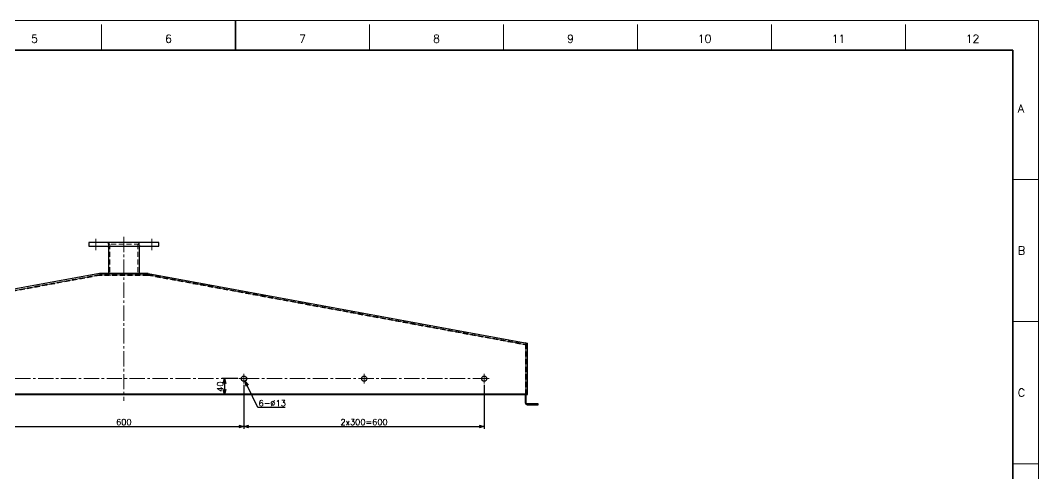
# Model space of a CAD drawing. Header units: millimetres. Extents: x 0 to 4141, y -24 to 2915.
# Drawn here: x 1598 to 4141, y 1782 to 2915 of the extents above; entities that cross this region are included whole.
import ezdxf
from ezdxf.enums import TextEntityAlignment as Align

# ---------------------------------------------------------------- set-up
doc = ezdxf.new("R2010")
doc.units = ezdxf.units.MM
doc.header["$LTSCALE"] = 2
doc.header["$PDMODE"] = 99
doc.header["$PDSIZE"] = 1
doc.linetypes.add('CENTER2', pattern=[28.575, 19.05, -3.175, 3.175, -3.175])
doc.linetypes.add('HIDDEN', pattern=[9.525, 6.35, -3.175])
for name, color, linetype, lineweight in [('04_HIDDEN', 2, 'HIDDEN', 13), ('05_CENTER', 4, 'CENTER2', 13), ('08_DIM', 3, 'Continuous', 13), ('90_FRAME', 5, 'Continuous', 35)]:
    doc.layers.add(name, color=color, linetype=linetype, lineweight=lineweight)
doc.layers.add('10_DRAFT', color=8, linetype='Continuous', lineweight=0, plot=False)
doc.layers.add('91_BLANK', color=5, linetype='Continuous', lineweight=0, plot=False)
doc.styles.add('KSS_TXT', font='txt.shx', dxfattribs={"bigfont": 'extfont2.shx'})
doc.dimstyles.new('KSS_DIM', dxfattribs={"dimscale": 5, "dimtxt": 3, "dimasz": 2.5, "dimexe": 1.25, "dimexo": 0.625, "dimtad": 1, "dimdsep": 46, "dimtxsty": 'KSS_TXT', "dimblk": 'OPEN30', "dimcen": 0, "dimazin": 2, "dimtfac": 0.75, "dimtmove": 0, "dimatfit": 3, "dimldrblk": 'OPEN30', "dimfxl": 1.25, "dimtolj": 1, "dimarcsym": 0})
doc.dimstyles.new('KSS_DIM$3', dxfattribs={"dimscale": 5, "dimtxt": 3, "dimasz": 2.5, "dimexe": 1.25, "dimexo": 0.625, "dimtad": 1, "dimtih": 1, "dimtoh": 1, "dimdsep": 46, "dimtxsty": 'KSS_TXT', "dimblk": 'OPEN30', "dimcen": 0, "dimazin": 2, "dimtfac": 0.75, "dimtofl": 0, "dimtmove": 0, "dimatfit": 3, "dimldrblk": 'OPEN30', "dimfxl": 1.25, "dimtolj": 1, "dimarcsym": 0})

# ---------------------------------------------------------------- blocks, each defined once
blk = doc.blocks.new('_Open30')
at = {"color": 0, "linetype": 'ByBlock', "lineweight": -2}
for p, q in [((-1, 0.27), (0, 0)), ((0, 0), (-1, -0.27)), ((0, 0), (-1, 0))]:
    blk.add_line(p, q, dxfattribs=at)
blk = doc.blocks.new('*D176')
at = {"layer": '08_DIM', "color": 0, "lineweight": -2, "transparency": 16777216}
for p, q in [((1556.2, 2004.4), (1556.2, 1894.1)), ((2156.2, 2004.4), (2156.2, 1894.1)), ((1568.7, 1900.4), (2143.7, 1900.4))]:
    blk.add_line(p, q, dxfattribs=at)
at = {"layer": 'Defpoints', "color": 0, "transparency": 16777216}
for p in [(1556.2, 2007.5), (2156.2, 2007.5), (2156.2, 1900.4)]:
    blk.add_point(p, dxfattribs=at)
at = {"layer": '08_DIM', "color": 0, "lineweight": -2, "transparency": 16777216, "xscale": 12.5, "yscale": 12.5, "zscale": 12.5, "rotation": 180}
blk.add_blockref('_Open30', (1556.2, 1900.4), dxfattribs=at)
at = {"layer": '08_DIM', "color": 0, "lineweight": -2, "transparency": 16777216, "xscale": 12.5, "yscale": 12.5, "zscale": 12.5}
blk.add_blockref('_Open30', (2156.2, 1900.4), dxfattribs=at)
at = {"layer": '08_DIM', "color": 0, "transparency": 16777216, "insert": (1856.2, 1911), "char_height": 15, "attachment_point": 5, "style": 'KSS_TXT'}
blk.add_mtext('\\A1;600', dxfattribs=at)
blk = doc.blocks.new('*D177')
at = {"layer": '08_DIM', "color": 0, "lineweight": -2, "transparency": 16777216}
for p, q in [((2156.2, 2004.4), (2156.2, 1894.1)), ((2756.2, 2004.4), (2756.2, 1894.1)), ((2168.7, 1900.4), (2743.7, 1900.4))]:
    blk.add_line(p, q, dxfattribs=at)
at = {"layer": 'Defpoints', "color": 0, "transparency": 16777216}
for p in [(2156.2, 2007.5), (2756.2, 2007.5), (2756.2, 1900.4)]:
    blk.add_point(p, dxfattribs=at)
at = {"layer": '08_DIM', "color": 0, "lineweight": -2, "transparency": 16777216, "xscale": 12.5, "yscale": 12.5, "zscale": 12.5, "rotation": 180}
blk.add_blockref('_Open30', (2156.2, 1900.4), dxfattribs=at)
at = {"layer": '08_DIM', "color": 0, "lineweight": -2, "transparency": 16777216, "xscale": 12.5, "yscale": 12.5, "zscale": 12.5}
blk.add_blockref('_Open30', (2756.2, 1900.4), dxfattribs=at)
at = {"layer": '08_DIM', "color": 0, "transparency": 16777216, "insert": (2456.2, 1911), "char_height": 15, "attachment_point": 5, "style": 'KSS_TXT'}
blk.add_mtext('\\A1;2x300=600', dxfattribs=at)
blk = doc.blocks.new('*D179')
at = {"layer": '08_DIM', "color": 0, "lineweight": -2, "transparency": 16777216}
for p, q in [((2141.1, 2019.6), (2101.1, 2019.6)), ((2107.3, 2007.1), (2107.3, 1992.1)), ((2141.1, 1979.6), (2101.1, 1979.6))]:
    blk.add_line(p, q, dxfattribs=at)
at = {"layer": 'Defpoints', "color": 0, "transparency": 16777216}
for p in [(2144.2, 2019.6), (2107.3, 1979.6), (2144.2, 1979.6)]:
    blk.add_point(p, dxfattribs=at)
at = {"layer": '08_DIM', "color": 0, "lineweight": -2, "transparency": 16777216, "xscale": 12.5, "yscale": 12.5, "zscale": 12.5}
for p, rotation in [((2107.3, 2019.6), 90), ((2107.3, 1979.6), 270)]:
    blk.add_blockref('_Open30', p, dxfattribs=dict(at, rotation=rotation))
at = {"layer": '08_DIM', "color": 0, "transparency": 16777216, "insert": (2096.7, 1999.6), "char_height": 15, "attachment_point": 5, "rotation": 90, "style": 'KSS_TXT'}
blk.add_mtext('\\A1;40', dxfattribs=at)
blk = doc.blocks.new('*D180')
at = {"layer": '08_DIM', "color": 0, "lineweight": -2, "transparency": 16777216}
for p, q in [((2191, 1947.6), (2164.5, 2002.5)), ((2259.2, 1947.6), (2191, 1947.6))]:
    blk.add_line(p, q, dxfattribs=at)
at = {"layer": 'Defpoints', "color": 0, "transparency": 16777216}
for p in [(2153.4, 2025.4), (2159, 2013.7)]:
    blk.add_point(p, dxfattribs=at)
at = {"layer": '08_DIM', "color": 0, "lineweight": -2, "transparency": 16777216, "xscale": 12.5, "yscale": 12.5, "zscale": 12.5, "rotation": 115.7896032117699}
blk.add_blockref('_Open30', (2159, 2013.7), dxfattribs=at)
at = {"layer": '08_DIM', "color": 0, "transparency": 16777216, "insert": (2226.7, 1958.2), "char_height": 15, "attachment_point": 5, "style": 'KSS_TXT'}
blk.add_mtext('\\A1;\\A1;6-%%C13', dxfattribs=at)

msp = doc.modelspace()

# ---------------------------------------------------------------- linework, layer by layer
at = {"color": 0}
for p, q in [((1818.063, 2350.572), (1818.063, 2279.572)), ((1894.363, 2350.572), (1894.363, 2279.572)), ((1795.218, 2282.456), (853.944, 2108.958)), ((1915.939, 2282.572), (1796.487, 2282.572)), ((1917.207, 2282.456), (2858.482, 2108.958)), ((2864.213, 1979.572), (2864.213, 2102.074)), ((848.213, 1981.572), (2864.213, 1981.572)), ((848.213, 1979.572), (2864.213, 1979.572)), ((2859.213, 1958.572), (2859.213, 1979.572)), ((2861.213, 1958.572), (2861.213, 1979.572)), ((2891.213, 1956.572), (2863.213, 1956.572)), ((2863.213, 1954.572), (2891.213, 1954.572)), ((2891.213, 1954.572), (2891.213, 1956.572))]:
    msp.add_line(p, q, dxfattribs=at)
msp.add_lwpolyline([(1943.713, 2350.572), (1943.713, 2359.572), (1768.713, 2359.572), (1768.713, 2350.572)], close=True, dxfattribs=at)
at = {"color": 3}
for points in [[(1818.063, 2350.572), (1818.063, 2348.072), (1818.063, 2348.072), (1815.563, 2350.572)], [(1818.063, 2355.572), (1818.063, 2358.072), (1818.063, 2358.072), (1820.563, 2355.572)], [(1894.363, 2355.572), (1894.363, 2358.072), (1894.363, 2358.072), (1891.863, 2355.572)], [(1894.363, 2350.572), (1894.363, 2348.072), (1894.363, 2348.072), (1896.863, 2350.572)], [(1818.063, 2279.572), (1818.063, 2282.072), (1818.063, 2282.072), (1815.563, 2279.572)], [(1894.363, 2279.572), (1894.363, 2282.072), (1894.363, 2282.072), (1896.863, 2279.572)]]:
    msp.add_lwpolyline(points, close=True, dxfattribs=at)
at = {"color": 0}
for centre in [(2156.213, 2019.572), (2456.213, 2019.572), (2756.213, 2019.572)]:
    msp.add_circle(centre, 6.5, dxfattribs=at)
for centre, radius, start, end in [((1796.487, 2275.572), 7, 90, 100.443654), ((1915.939, 2275.572), 7, 79.556346, 90), ((2857.213, 2102.074), 7, 0, 79.556346), ((2863.213, 1958.572), 2, 180, 270)]:
    msp.add_arc(centre, radius, start, end, dxfattribs=at)
msp.add_arc((2863.213, 1958.572), 4, 180, 270)
at = {"layer": '04_HIDDEN'}
for p, q in [((1818.063, 2350.572), (1818.063, 2359.572)), ((1894.363, 2355.572), (1818.063, 2355.572)), ((1821.063, 2355.572), (1821.063, 2279.572)), ((1891.363, 2355.572), (1891.363, 2279.572)), ((1894.363, 2350.572), (1894.363, 2359.572)), ((1795.762, 2279.506), (854.488, 2106.008)), ((1796.124, 2277.539), (854.85, 2104.041)), ((1915.939, 2279.572), (1796.487, 2279.572)), ((1915.939, 2277.572), (1796.487, 2277.572)), ((1823.213, 2279.572), (1823.213, 2277.572)), ((1889.213, 2279.572), (1889.213, 2277.572)), ((1916.301, 2277.539), (2857.575, 2104.041)), ((1916.664, 2279.506), (2857.938, 2106.008)), ((2859.213, 1979.572), (2859.213, 2102.074)), ((2861.213, 1979.572), (2861.213, 2102.074))]:
    msp.add_line(p, q, dxfattribs=at)
for centre, radius, start, end in [((1796.487, 2275.572), 4, 90, 100.443654), ((1796.487, 2275.572), 2, 90, 100.443654), ((1915.939, 2275.572), 4, 79.556346, 90), ((1915.939, 2275.572), 2, 79.556346, 90), ((2857.213, 2102.074), 2, 0, 79.556346), ((2857.213, 2102.074), 4, 0, 79.556346)]:
    msp.add_arc(centre, radius, start, end, dxfattribs=at)
at = {"layer": '05_CENTER'}
for p, q in [((1786.213, 2340.623), (1786.213, 2369.153)), ((1856.213, 2373.962), (1856.213, 1964.017)), ((1926.213, 2340.623), (1926.213, 2369.153)), ((956.213, 2019.572), (2756.213, 2019.572)), ((2144.18, 2019.572), (2168.245, 2019.572)), ((2156.213, 2031.604), (2156.213, 2007.54)), ((2444.18, 2019.572), (2468.245, 2019.572)), ((2456.213, 2031.604), (2456.213, 2007.54)), ((2744.18, 2019.572), (2768.245, 2019.572)), ((2756.213, 2031.604), (2756.213, 2007.54))]:
    msp.add_line(p, q, dxfattribs=at)
at = {"layer": '08_DIM'}
for p, q in [((1795.847, 2282.572), (1795.218, 2282.456)), ((1796.487, 2282.572), (1795.847, 2282.572)), ((1915.939, 2282.572), (1916.578, 2282.572)), ((1916.578, 2282.572), (1917.207, 2282.456)), ((2864.213, 2107.902), (2858.482, 2108.958)), ((2864.213, 2102.074), (2864.213, 2107.902))]:
    msp.add_line(p, q, dxfattribs=at)
at = {"layer": '10_DRAFT'}
for p, q in [((1796.121, 2279.572), (1795.762, 2279.506)), ((1796.213, 2278.572), (1795.943, 2278.522)), ((1796.487, 2279.572), (1796.121, 2279.572)), ((1796.304, 2277.572), (1796.124, 2277.539)), ((1796.487, 2278.572), (1796.213, 2278.572)), ((1796.487, 2277.572), (1796.304, 2277.572)), ((1915.939, 2279.572), (1916.304, 2279.572)), ((1915.939, 2278.572), (1916.213, 2278.572)), ((1915.939, 2277.572), (1916.121, 2277.572)), ((1916.121, 2277.572), (1916.301, 2277.539)), ((1916.213, 2278.572), (1916.482, 2278.522)), ((1916.304, 2279.572), (1916.664, 2279.506)), ((2857.757, 2105.024), (2860.213, 2104.572)), ((2860.213, 2104.572), (2860.213, 2102.074))]:
    msp.add_line(p, q, dxfattribs=at)
for points in [[(1856.213, 2278.572), (1796.487, 2278.572, 0.04560061), (1795.943, 2278.522), (854.669, 2105.024, 0.36177952), (852.213, 2102.074), (852.213, 1958.572, -0.41421356), (849.213, 1955.572), (821.213, 1955.572)], [(1856.213, 2278.572), (1915.939, 2278.572, -0.04560061), (1916.482, 2278.522), (2857.757, 2105.024, -0.36177952), (2860.213, 2102.074), (2860.213, 1958.572, 0.41421356), (2863.213, 1955.572), (2891.213, 1955.572)]]:
    msp.add_lwpolyline(points, format="xyb", dxfattribs=at)
at = {"layer": '90_FRAME', "color": 4, "lineweight": 13}
for p, q in [((1800.545, 2839.789), (1800.545, 2904.599)), ((2469.879, 2839.789), (2469.879, 2904.599)), ((2804.546, 2839.789), (2804.546, 2904.599)), ((3139.213, 2839.789), (3139.213, 2904.599)), ((3473.88, 2839.789), (3473.88, 2904.599)), ((3808.547, 2839.789), (3808.547, 2904.599)), ((4141.004, 2517.113), (4076.195, 2517.113)), ((4141.004, 2162.127), (4076.195, 2162.127)), ((4141.004, 1807.141), (4076.195, 1807.141))]:
    msp.add_line(p, q, dxfattribs=at)
at = {"layer": '90_FRAME'}
msp.add_line((2135.212, 2914.599), (2135.212, 2839.789), dxfattribs=at)
msp.add_lwpolyline([(194.23, 64.52), (4076.195, 64.52), (4076.195, 2839.789), (194.23, 2839.789)], close=True, dxfattribs=at)
at = {"layer": '91_BLANK'}
msp.add_lwpolyline([(0, 0), (4141.004, 0), (4141.004, 2914.599), (0, 2914.599)], close=True, dxfattribs=at)

# ---------------------------------------------------------------- texts
at = {"layer": '90_FRAME', "color": 0, "lineweight": 13, "style": 'KSS_TXT'}
for s, p in [('5', (1633.212, 2852.698)), ('6', (1967.879, 2852.698)), ('7', (2302.546, 2852.698)), ('8', (2637.213, 2852.698)), ('9', (2971.88, 2852.698)), ('10', (3306.547, 2852.698)), ('11', (3641.214, 2852.698)), ('12', (3975.881, 2852.698))]:
    msp.add_text(s, height=20, dxfattribs=at).set_placement(p, align=Align.BOTTOM_CENTER)
for s, p in [('A', (4089.078, 2694.606)), ('B', (4089.078, 2339.62)), ('C', (4089.078, 1984.634))]:
    msp.add_text(s, height=20, dxfattribs=at).set_placement(p, align=Align.MIDDLE_LEFT)

# ---------------------------------------------------------------- dimensions: what is measured, and where the dimension line sits
at = {"layer": '08_DIM'}
dim = msp.add_linear_dim(base=(2107.349, 1979.572), p1=(2144.18, 2019.572), p2=(2144.18, 1979.572), angle=270, dimstyle='KSS_DIM', dxfattribs=at)
dim.commit()
dim.dimension.update_dxf_attribs({"geometry": '*D179', "text_midpoint": (2096.724, 1999.572)})
dim = msp.add_diameter_dim_2p(p1=(2153.385, 2025.424), p2=(2159.041, 2013.719), text='\\A1;6-<>', dimstyle='KSS_DIM$3', override={"dimpost": '%%C<>', "dimtxsty": 'KSS_TXT', "dimtfill": 0, "dimtfillclr": 0}, dxfattribs=at)
dim.commit()
dim.dimension.update_dxf_attribs({"geometry": '*D180', "text_midpoint": (2226.681, 1947.569), "dimtype": 163})
dim = msp.add_linear_dim(base=(2156.213, 1900.355), p1=(1556.213, 2007.54), p2=(2156.213, 2007.54), dimstyle='KSS_DIM', dxfattribs=at)
dim.commit()
dim.dimension.update_dxf_attribs({"geometry": '*D176', "text_midpoint": (1856.213, 1910.98)})
dim = msp.add_linear_dim(base=(2756.213, 1900.355), p1=(2156.213, 2007.54), p2=(2756.213, 2007.54), text='2x300=<>', dimstyle='KSS_DIM', dxfattribs=at)
dim.commit()
dim.dimension.update_dxf_attribs({"geometry": '*D177', "text_midpoint": (2456.213, 1910.98)})

doc.saveas('drawing.dxf')
